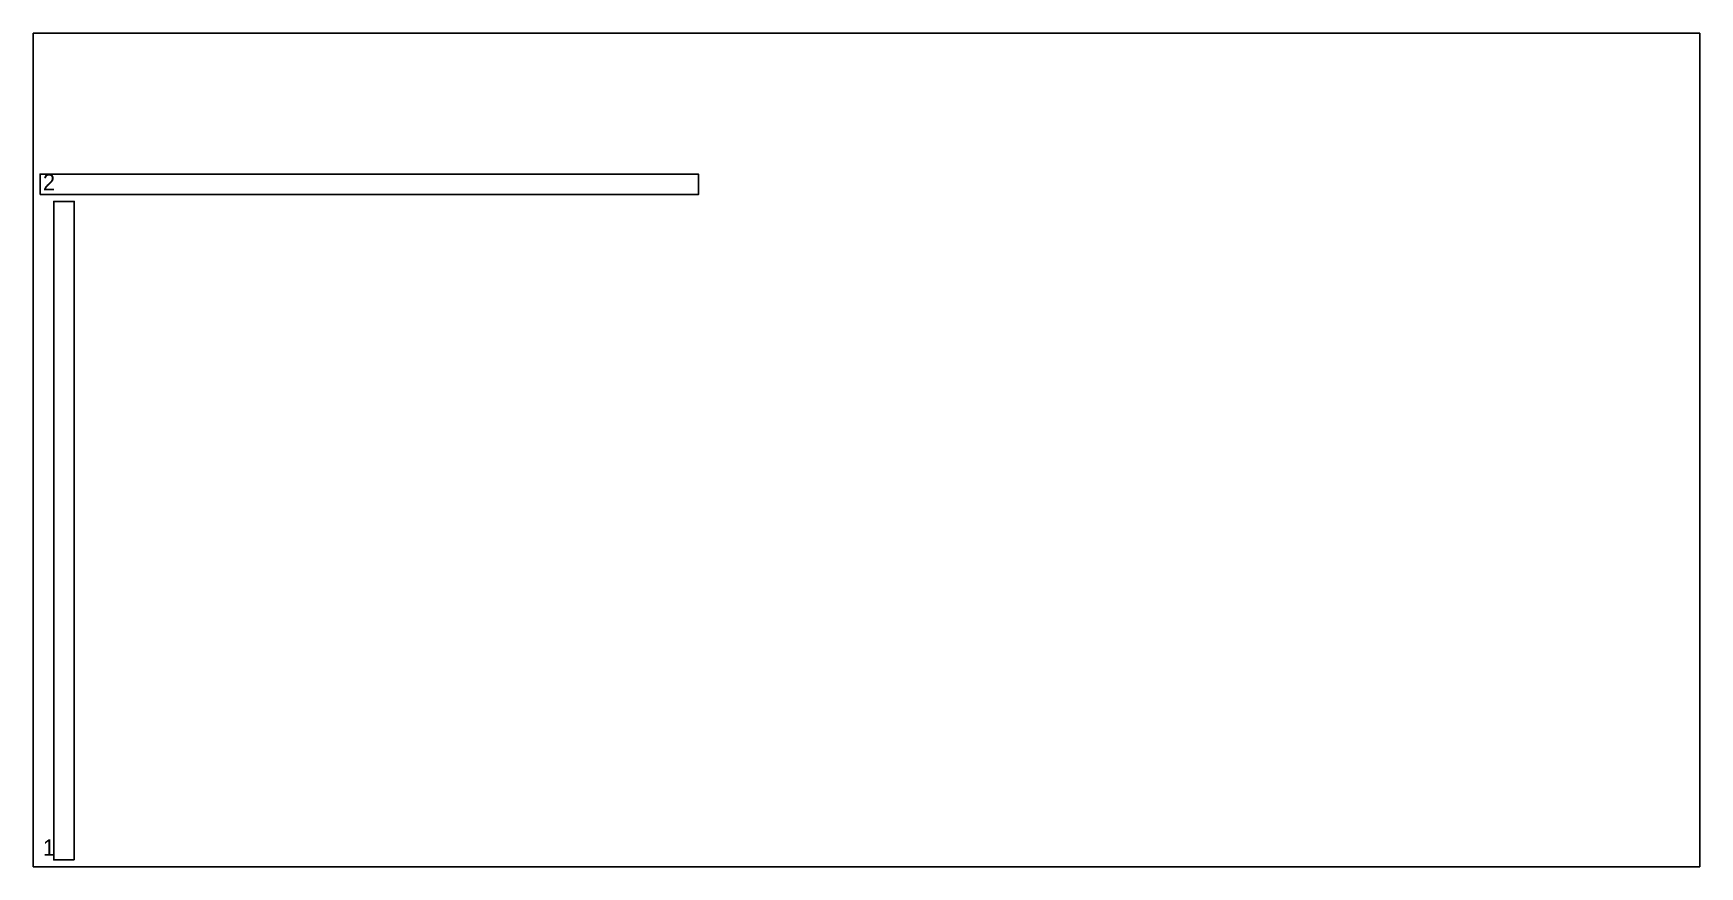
# Model space of a CAD drawing. Header units: millimetres. Extents: x 0 to 2440, y 0 to 1220.
import ezdxf

# ---------------------------------------------------------------- set-up
doc = ezdxf.new("R2010")
doc.units = ezdxf.units.MM
doc.layers.add('OUTSIDE_THROUGH', color=7, linetype='Continuous')
doc.layers.add('PART_LABELS', color=3, linetype='Continuous', plot=False)
doc.layers.add('SHEET_BOUNDARY', color=8, linetype='Continuous', plot=False)

msp = doc.modelspace()

# ---------------------------------------------------------------- linework, layer by layer
at = {"layer": 'OUTSIDE_THROUGH'}
for points in [[(10, 984), (974, 984), (974, 1014), (10, 1014)], [(60, 10), (60, 974), (30, 974), (30, 10)]]:
    msp.add_lwpolyline(points, close=True, dxfattribs=at)
at = {"layer": 'SHEET_BOUNDARY'}
msp.add_lwpolyline([(0, 0), (2440, 0), (2440, 1220), (0, 1220)], close=True, dxfattribs=at)

# ---------------------------------------------------------------- texts
at = {"layer": 'PART_LABELS'}
for s, p in [('2', (14, 990)), ('1', (14, 16))]:
    msp.add_text(s, height=24, dxfattribs=at).set_placement(p)

doc.saveas('drawing.dxf')
